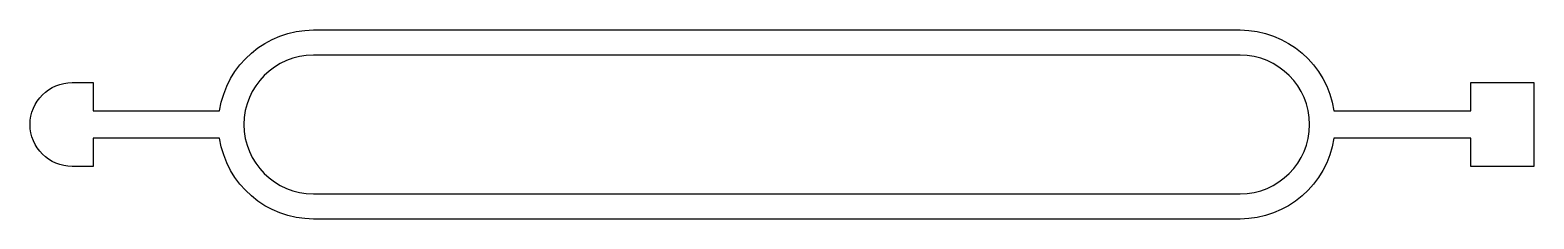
# Model space of a CAD drawing. Extents: x 126.5 to 197.9, y 238.9 to 247.9.
import ezdxf

# ---------------------------------------------------------------- set-up
doc = ezdxf.new("R2010")
doc.units = 0
doc.layers.add('ANA', color=220, linetype='CONTINUOUS')

msp = doc.modelspace()

# ---------------------------------------------------------------- linework, layer by layer
at = {"layer": 'ANA', "color": 230, "linetype": 'BYBLOCK'}
for points in [[(197.87, 241.35), (194.87, 241.35), (194.87, 242.7), (188.37, 242.7, -0.372368), (183.917, 238.85), (139.917, 238.85, -0.372368), (135.464, 242.7), (129.464, 242.7), (129.464, 241.35), (128.464, 241.35, -1), (128.464, 245.35), (129.464, 245.35), (129.464, 244), (135.464, 244, -0.372368), (139.917, 247.85), (183.917, 247.85, -0.372368), (188.37, 244), (194.87, 244), (194.87, 245.35), (197.87, 245.35)], [(183.917, 240.05, 1), (183.917, 246.65), (139.917, 246.65, 1), (139.917, 240.05)]]:
    msp.add_lwpolyline(points, format="xyb", close=True, dxfattribs=at)

doc.saveas('drawing.dxf')
